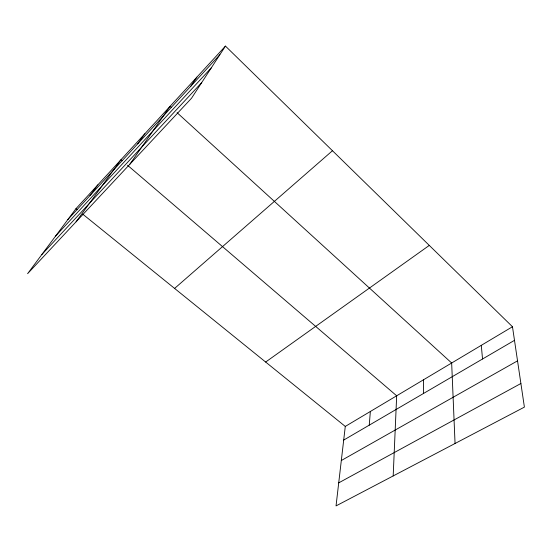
<?xml version="1.0" encoding="UTF-8"?>
<svg xmlns="http://www.w3.org/2000/svg" width="552" height="552" viewBox="0 0 552 552"><rect width="100%" height="100%" fill="white"/><g stroke="black" fill="none" stroke-linecap="round" stroke-linejoin="round"><path stroke-width="0.83" d="M423.453 393.507L423.487 379.804M393.183 475.941L396.674 395.791L127.533 165.255M369.24 425.164L370.357 411.481M512.477 326.743L345.283 426.427L336.037 505.908L524.4 407.121L512.477 326.743L225.457 46.092L75.962 208.677L27.6 273.682L191.51 98.249L225.457 46.092M190.716 86.312L196.919 77.135M129.761 164.337L170.092 106.301L171.361 107.461M137.676 143.844L144.838 133.77M76.066 221.814L121.019 159.673L122.323 160.791M89.969 195.601L97.849 184.872M67.792 219.655L219.855 54.703M55.455 236.235L211.292 67.855M41.828 254.562L201.687 82.607M174.598 288.427L332.463 150.724M265.65 362.043L429.29 245.405M343.696 440.082L514.492 340.336M341.315 460.52L517.534 360.849M338.714 482.862L520.895 383.502M75.962 208.677L77.301 209.76M82.648 214.079L345.283 426.427M177.082 112.677L451.66 363.009L455.055 443.491M481.282 345.345L482.538 359"/></g></svg>
